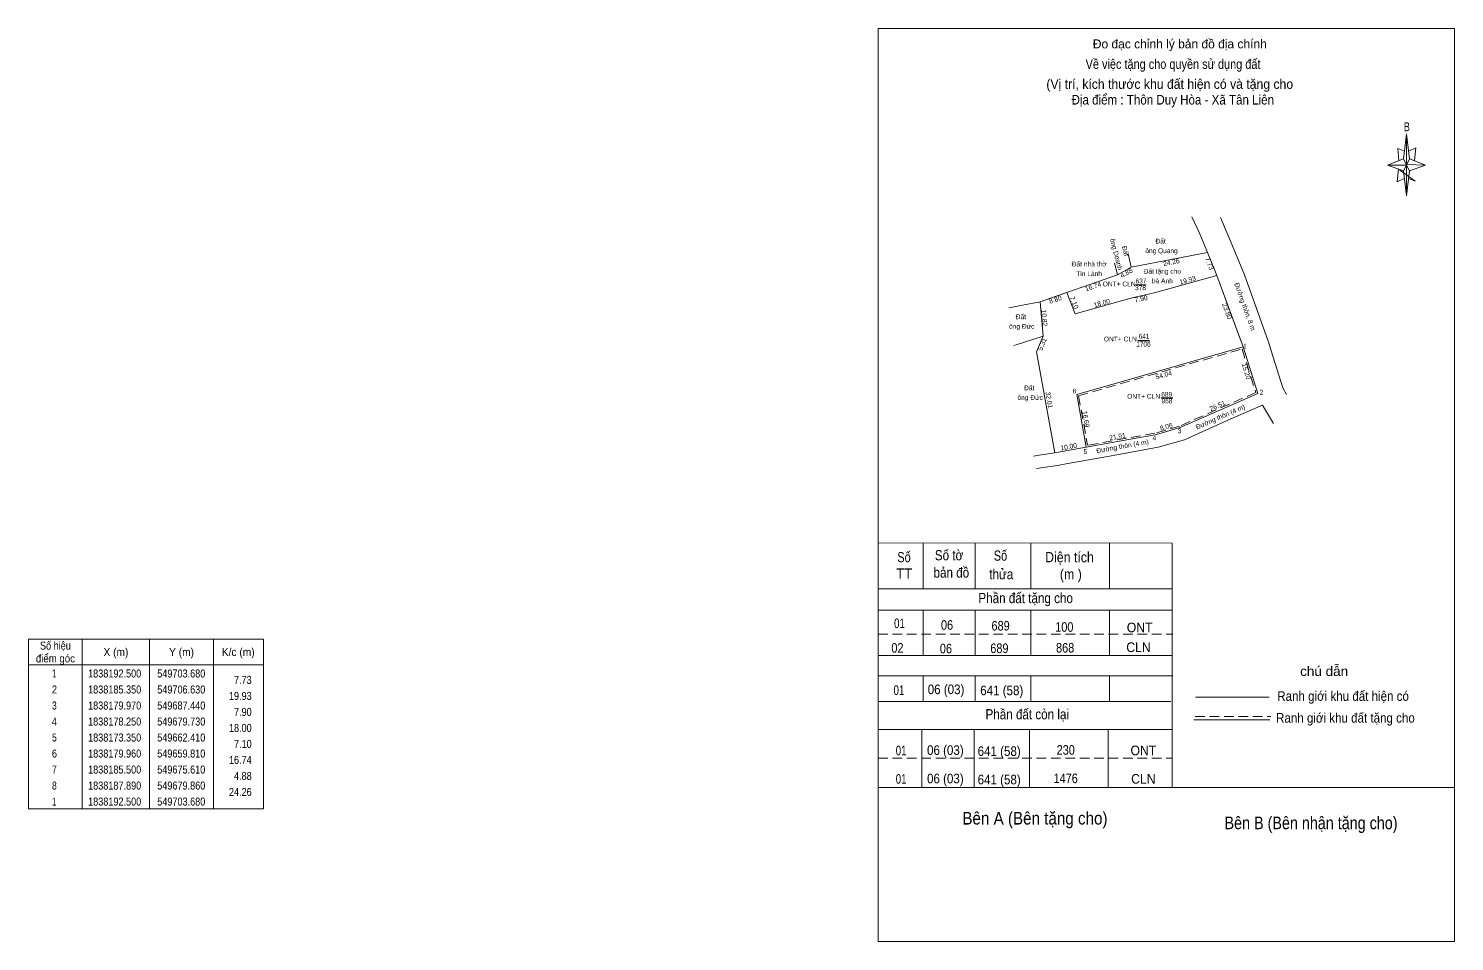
# Model space of a CAD drawing. Header units: metres. Extents: x 548102 to 550333, y 1837955 to 1838277.
# Drawn here: x 549887.9 to 550333.2, y 1837954.5 to 1838239.6 of the extents above; entities that cross this region are included whole.
import ezdxf
from ezdxf.enums import TextEntityAlignment as Align

# ---------------------------------------------------------------- set-up
doc = ezdxf.new("R2010")
doc.units = ezdxf.units.M
doc.linetypes.add('MEDIUM_DASHED', pattern=[4.5, 3, -1.5])
for name, color, linetype, lineweight in [('12', 7, 'Continuous', 13), ('15', 7, 'Continuous', 13), ('17', 7, 'Continuous', 13), ('63', 7, 'Continuous', 13)]:
    doc.layers.add(name, color=color, linetype=linetype, lineweight=lineweight)
doc.layers.add('20', color=7, linetype='Continuous')

msp = doc.modelspace()

# ---------------------------------------------------------------- linework, layer by layer
at = {"layer": '12'}
msp.add_line((550153.19, 1837954.51), (550333.19, 1837954.51), dxfattribs=at)
at = {"layer": '15'}
for p, q in [((550251.2, 1838180.82), (550253.46, 1838175.89)), ((550231.29, 1838169.25), (550232.21, 1838165.06)), ((550232.21, 1838165.06), (550256.03, 1838169.67)), ((550227.94, 1838162.76), (550227.01, 1838166.29)), ((550227.96, 1838162.67), (550227.94, 1838162.76)), ((550227.96, 1838162.67), (550228.21, 1838162.81)), ((550227.96, 1838162.67), (550228.21, 1838162.81)), ((550227.96, 1838162.67), (550228.21, 1838162.81)), ((550228.21, 1838162.81), (550232.21, 1838165.06)), ((550228.21, 1838162.81), (550232.21, 1838165.06)), ((550228.21, 1838162.81), (550232.21, 1838165.06)), ((550257.64, 1838165.77), (550258.02, 1838164.86)), ((550258.02, 1838164.86), (550258.98, 1838162.52)), ((550258.98, 1838162.53), (550262.09, 1838154.05)), ((550212.16, 1838157.13), (550221.69, 1838160.47)), ((550233.41, 1838159.62), (550236.87, 1838159.62)), ((550198.32, 1838153.24), (550195.66, 1838152.72)), ((550203.82, 1838154.31), (550198.32, 1838153.24)), ((550203.82, 1838154.31), (550204.73, 1838143.53)), ((550195.66, 1838152.72), (550194.04, 1838152.41)), ((550195.66, 1838152.72), (550194.04, 1838152.41)), ((550196.33, 1838140.86), (550204.73, 1838143.53)), ((550215.23, 1838125.31), (550267.18, 1838140.18)), ((550267.18, 1838140.18), (550268.53, 1838135.91)), ((550275.08, 1838141.75), (550275.95, 1838138.99)), ((550275.08, 1838141.75), (550275.95, 1838138.99)), ((550275.08, 1838141.75), (550275.95, 1838138.99)), ((550268.53, 1838135.91), (550268.74, 1838135.24)), ((550268.53, 1838135.91), (550268.74, 1838135.24)), ((550268.74, 1838135.24), (550271.75, 1838125.68)), ((550275.95, 1838138.99), (550279.58, 1838127.42)), ((550275.95, 1838138.99), (550279.58, 1838127.42)), ((550275.95, 1838138.99), (550279.58, 1838127.42)), ((550279.58, 1838127.42), (550280.74, 1838125.36)), ((550279.58, 1838127.42), (550280.74, 1838125.36)), ((550279.58, 1838127.42), (550280.74, 1838125.36)), ((550215.23, 1838125.31), (550218.18, 1838108.88)), ((550273.2, 1838121.95), (550276.69, 1838116.27)), ((550273.2, 1838121.95), (550276.69, 1838116.27)), ((550273.2, 1838121.95), (550276.69, 1838116.27)), ((550240.15, 1838112.87), (550247.5, 1838114.97)), ((550218.18, 1838108.88), (550211.34, 1838107.65)), ((550240.66, 1838108.85), (550228.86, 1838106.73)), ((550240.66, 1838108.85), (550228.86, 1838106.73)), ((550239.75, 1838112.75), (550240.15, 1838112.87)), ((550211.34, 1838107.65), (550208.34, 1838107.11)), ((550223.66, 1838105.8), (550212.41, 1838103.78)), ((550212.41, 1838103.78), (550209.2, 1838103.2))]:
    msp.add_line(p, q, dxfattribs=at)
at = {"layer": '15', "lineweight": 25}
for p, q in [((550234.32, 1838142.19), (550237.96, 1838142.19)), ((550234.32, 1838142.19), (550237.96, 1838142.19)), ((550241.6, 1838124.3), (550245.24, 1838124.3))]:
    msp.add_line(p, q, dxfattribs=at)
at = {"layer": '15', "linetype": 'MEDIUM_DASHED'}
for q in [(550266.85, 1838139.56), (550218.58, 1838109.46)]:
    msp.add_line((550215.8, 1838124.95), q, dxfattribs=at)
at = {"layer": '15'}
for points in [[(550260.15, 1838180.56), (550263.73, 1838171.93), (550267.57, 1838162.67)], [(550260.15, 1838180.56), (550263.73, 1838171.93), (550267.57, 1838162.67)], [(550260.15, 1838180.56), (550263.73, 1838171.93), (550267.57, 1838162.67)], [(550253.46, 1838175.89), (550254.14, 1838174.24), (550256.03, 1838169.67)], [(550253.46, 1838175.89), (550254.14, 1838174.24), (550256.03, 1838169.67)], [(550253.46, 1838175.89), (550254.14, 1838174.24), (550256.03, 1838169.67)], [(550256.03, 1838169.67), (550257.64, 1838165.77), (550258.02, 1838164.86)], [(550221.69, 1838160.47), (550227.96, 1838162.67), (550228.21, 1838162.81)], [(550232.08, 1838155.42), (550239.79, 1838157.14), (550258.98, 1838162.52)], [(550267.57, 1838162.67), (550275.02, 1838141.94), (550275.08, 1838141.75)], [(550267.57, 1838162.67), (550275.02, 1838141.94), (550275.08, 1838141.75)], [(550267.57, 1838162.67), (550275.02, 1838141.94), (550275.08, 1838141.75)], [(550203.82, 1838154.31), (550198.32, 1838153.24), (550195.66, 1838152.72)], [(550203.82, 1838154.31), (550208.76, 1838155.98), (550212.16, 1838157.13)], [(550212.16, 1838157.13), (550214.76, 1838150.52), (550232.08, 1838155.42)], [(550262.09, 1838154.05), (550264.48, 1838147.54), (550267.18, 1838140.18)], [(550195.62, 1838140.64), (550196.32, 1838140.86), (550196.33, 1838140.86)], [(550204.72, 1838143.53), (550202.69, 1838138.62), (550208.34, 1838107.11)], [(550234.88, 1838111.88), (550218.18, 1838108.88), (550215.23, 1838125.31), (550267.18, 1838140.18), (550268.53, 1838135.91)], [(550268.74, 1838135.24), (550271.75, 1838125.68), (550247.5, 1838114.97), (550240.15, 1838112.87)], [(550240.66, 1838108.85), (550248.88, 1838111.2), (550263.35, 1838117.69), (550273.2, 1838121.95)], [(550240.66, 1838108.85), (550248.88, 1838111.2), (550263.35, 1838117.69), (550273.2, 1838121.95)], [(550240.66, 1838108.85), (550248.88, 1838111.2), (550263.35, 1838117.69), (550273.2, 1838121.95)], [(550239.75, 1838112.75), (550234.88, 1838111.88), (550218.18, 1838108.88)], [(550240.66, 1838108.85), (550228.86, 1838106.73), (550223.66, 1838105.8)], [(550240.15, 1838112.87), (550239.75, 1838112.75), (550234.88, 1838111.88)], [(550201.75, 1838106.1), (550203.52, 1838106.37), (550208.34, 1838107.11)], [(550202.64, 1838102.19), (550204.72, 1838102.51), (550209.2, 1838103.2)]]:
    msp.add_lwpolyline(points, dxfattribs=at)
msp.add_lwpolyline([(550258.98, 1838162.52), (550267.18, 1838140.18), (550215.23, 1838125.31), (550218.18, 1838108.88), (550208.34, 1838107.11), (550202.69, 1838138.62), (550204.72, 1838143.53), (550203.82, 1838154.31), (550212.16, 1838157.13), (550214.76, 1838150.52), (550232.08, 1838155.42), (550239.79, 1838157.14)], close=True, dxfattribs=at)
at = {"layer": '15', "linetype": 'MEDIUM_DASHED'}
msp.add_lwpolyline([(550266.85, 1838139.56), (550271.14, 1838125.96), (550247.33, 1838115.44), (550239.61, 1838113.24), (550218.58, 1838109.46)], dxfattribs=at)
at = {"layer": '17'}
for p, q in [((550153.19, 1837954.51), (550153.19, 1838239.61)), ((550317.31, 1838198.95), (550318.23, 1838206.75)), ((550317.63, 1838201.35), (550315.51, 1838202.15)), ((550319.11, 1838198.95), (550324.11, 1838196.95)), ((550317.31, 1838195.15), (550312.31, 1838196.95)), ((550316.15, 1838195.39), (550320.91, 1838191.95)), ((550319.11, 1838195.15), (550318.23, 1838187.35)), ((550315.31, 1838191.75), (550317.51, 1838192.75)), ((550320.91, 1838191.95), (550318.83, 1838192.75)), ((550245.07, 1838078.93), (550153.35, 1838078.99)), ((550167.27, 1838078.93), (550167.27, 1838064.65)), ((550183.55, 1838078.93), (550183.55, 1838064.65)), ((550200.87, 1838078.93), (550200.87, 1838064.65)), ((550225.47, 1838078.93), (550225.47, 1838064.65)), ((550245.07, 1838078.93), (550245.07, 1838002.61)), ((550153.19, 1838064.65), (550245.07, 1838064.65)), ((550153.19, 1838057.97), (550245.07, 1838057.97)), ((550167.27, 1838057.97), (550167.27, 1838043.81)), ((550183.55, 1838057.97), (550183.55, 1838043.81)), ((550200.87, 1838057.97), (550200.87, 1838043.81)), ((550225.47, 1838057.97), (550225.47, 1838043.81)), ((550153.35, 1838043.81), (550244.95, 1838043.81)), ((550153.19, 1838037.45), (550245.27, 1838037.45)), ((550167.27, 1838037.45), (550167.27, 1838029.47)), ((550183.55, 1838037.45), (550183.55, 1838029.47)), ((550200.87, 1838037.45), (550200.87, 1838029.47)), ((550225.47, 1838037.45), (550225.47, 1838029.47)), ((550153.19, 1838029.47), (550244.63, 1838029.47)), ((550252.27, 1838030.81), (550275.27, 1838030.81)), ((550153.19, 1838020.71), (550245.07, 1838020.71)), ((550166.87, 1838020.71), (550166.87, 1838002.61)), ((550183.15, 1838020.71), (550183.15, 1838002.61)), ((550200.47, 1838020.71), (550200.47, 1838002.61)), ((550225.07, 1838020.71), (550225.07, 1838002.61)), ((550251.75, 1838023.73), (550275.55, 1838023.73)), ((550153.19, 1838002.61), (550333.19, 1838002.61))]:
    msp.add_line(p, q, dxfattribs=at)
at = {"layer": '17', "linetype": 'MEDIUM_DASHED'}
for p, q in [((550153.19, 1838050.53), (550245.19, 1838050.53)), ((550252.23, 1838024.73), (550275.83, 1838024.73)), ((550153.19, 1838011.75), (550245.07, 1838011.75))]:
    msp.add_line(p, q, dxfattribs=at)
at = {"layer": '17'}
for points in [[(550153.19, 1838239.61), (550333.19, 1838239.61), (550333.19, 1837954.51)], [(550318.91, 1838201.35), (550321.11, 1838202.35), (550320.71, 1838198.35)], [(550318.23, 1838196.95), (550317.31, 1838198.95), (550312.31, 1838196.95)], [(550318.23, 1838196.95), (550319.11, 1838195.15), (550324.11, 1838196.95)]]:
    msp.add_lwpolyline(points, dxfattribs=at)
for points in [[(550318.23, 1838206.75), (550319.11, 1838198.95), (550318.23, 1838196.95)], [(550318.23, 1838196.95), (550312.31, 1838196.95), (550317.31, 1838198.95), (550319.11, 1838195.15), (550324.11, 1838196.95), (550318.23, 1838197.15)], [(550318.23, 1838196.95), (550318.23, 1838187.35), (550317.23, 1838195.15)]]:
    msp.add_lwpolyline(points, close=True, dxfattribs=at)
at = {"layer": '63'}
for p, q in [((550315.51, 1838202.15), (550315.83, 1838198.35)), ((550315.71, 1838195.75), (550315.31, 1838191.75)), ((549904.66, 1838048.9), (549904.66, 1837995.9)), ((549925.66, 1838048.9), (549925.66, 1837995.9)), ((549945.66, 1838048.9), (549945.66, 1837995.9)), ((549887.86, 1838040.9), (549961.26, 1838040.9))]:
    msp.add_line(p, q, dxfattribs=at)
msp.add_lwpolyline([(549887.86, 1838048.9), (549961.26, 1838048.9), (549961.26, 1837995.9), (549887.86, 1837995.9)], close=True, dxfattribs=at)

# ---------------------------------------------------------------- texts
at = {"layer": '15'}
for s, rotation, width, p in [('ông Doanh', 284.674, 0.9, (550226.869, 1838168.91)), ('24.26', 10.953, 0.9, (550244.917, 1838165.881)), ('19.93', 15.661, 0.95, (550250.053, 1838160.334)), ('Đường thôn, 8 m', 289.768, 0.95, (550267.055, 1838152.504)), ('18.00', 15.797, 0.95, (550223.271, 1838153.151)), ('7.90', 12.576, 0.95, (550235.492, 1838154.484)), ('10.82', 274.772, 0.9, (550204.376, 1838149.162)), ('54.04', 15.973, 0.95, (550242.589, 1838130.708)), ('15.20', 287.493, 0.95, (550267.476, 1838132.345)), ('32.01', 280.166, 0.9, (550205.903, 1838123.477)), ('Đường thôn (4 m)', 23.388, 0.95, (550260.382, 1838117.652)), ('26.51', 23.829, 0.95, (550259.467, 1838121.099)), ('16.69', 280.179, 0.9, (550217.357, 1838117.493)), ('21.91', 10.172, 0.9, (550228.093, 1838111.473)), ('10.00', 10.197, 0.9, (550212.847, 1838108.29)), ('Đường thôn (4 m)', 10.184, 0.95, (550229.642, 1838108.433))]:
    msp.add_text(s, height=1.5, rotation=rotation, dxfattribs=dict(at, width=width)).set_placement(p, align=Align.CENTER)
for s, rotation, p in [('Đất ', 284.674, (550229.769, 1838169.675)), ('7.73', 292.42, (550255.956, 1838165.881)), ('4.88', 29.351, (550231.122, 1838162.635)), ('16.74', 19.322, (550220.567, 1838158.369)), ('8.80', 18.682, (550208.775, 1838154.264)), ('7.10', 291.472, (550213.726, 1838153.735)), ('23.80', 290.156, (550261.467, 1838151.093)), ('5.31', 67.538, (550205.161, 1838140.758)), ('8.06', 15.984, (550243.384, 1838114.562))]:
    msp.add_text(s, height=1.5, rotation=rotation, dxfattribs=at).set_placement(p, align=Align.CENTER)
for s, width, p in [('ông Quang', 0.85, (550241.7, 1838169.47)), ('Đất ', 0.95, (550241.7, 1838172.47)), ('Đất nhà thờ', 0.9, (550219.1, 1838165.31)), ('Tin Lành', 0.9, (550219.105, 1838162.31)), ('Đất tặng cho', 0.9, (550241.96, 1838163.05)), ('ONT+ CLN', 0.95, (550228.48, 1838159.09)), ('378', 0.85, (550235.14, 1838157.9)), ('637', 0.85, (550235.3, 1838160.01)), ('bà Anh', 0.9, (550241.96, 1838160.05)), ('Đất ', 0.95, (550198.05, 1838148.84)), ('ông Đức', 0.9, (550198.05, 1838145.84)), ('641', 0.8, (550236.25, 1838142.77)), ('641', 0.8, (550236.25, 1838142.77)), ('1706', 0.85, (550236.06, 1838140.29)), ('1706', 0.85, (550236.06, 1838140.29)), ('Đất ', 0.95, (550200.67, 1838126.64)), ('ông Đức', 0.9, (550200.67, 1838123.64)), ('689', 0.85, (550243.305, 1838124.62)), ('968', 0.85, (550243.4, 1838122.57))]:
    msp.add_text(s, height=1.5, dxfattribs=dict(at, width=width)).set_placement(p, align=Align.CENTER)
for s, width, p in [('ONT+ CLN', 0.95, (550233.99, 1838141.89)), ('ONT+ CLN', 0.95, (550233.99, 1838141.89)), (' 1', 0.75, (550268.28, 1838139.7)), (' 6', 0.85, (550215.07, 1838125.66)), (' 2', 0.85, (550273.47, 1838125.3)), ('ONT+ CLN', 0.95, (550241.27, 1838124)), (' 3', 0.8, (550247.87, 1838113.23)), (' 4', 0.85, (550240.05, 1838111.01)), (' 5', 0.8, (550218.49, 1838106.77))]:
    msp.add_text(s, height=1.5, dxfattribs=dict(at, width=width)).set_placement(p, align=Align.RIGHT)
at = {"layer": '17'}
msp.add_text('Đo đạc chỉnh lý bản đồ địa chính', height=2.8, dxfattribs=at).set_placement((550247.415, 1838233.41), align=Align.CENTER)
for s, height, width, p in [('Về việc tặng cho quyền sử dụng đất', 3, 0.85, (550245.3, 1838227.01)), ('B', 2.756, 0.75, (550318.33, 1838207.55)), ('Số', 3.2, 0.8, (550161.275, 1838072.93)), ('Số tờ', 3.2, 0.85, (550175.335, 1838073.53)), ('TT', 3.2, 0.95, (550161.335, 1838067.81)), ('bản đồ', 3.2, 0.85, (550176.055, 1838068.13)), ('thửa', 3.2, 0.85, (550191.655, 1838067.61)), ('(m )', 3.2, 0.9, (550213.38, 1838067.61)), ('Phần đất tặng cho', 3.2, 0.85, (550199.27, 1838060.17)), ('01', 3, 0.75, (550159.85, 1838052.37)), ('06', 3, 0.85, (550174.71, 1838051.85)), ('689', 3, 0.85, (550191.445, 1838051.61)), ('100', 3, 0.85, (550211.34, 1838051.21)), ('ONT', 3, 0.95, (550234.875, 1838051.07)), ('02', 3, 0.85, (550159.23, 1838044.69)), ('06', 3, 0.85, (550174.37, 1838044.49)), ('689', 3, 0.85, (550191.065, 1838044.57)), ('868', 3, 0.85, (550211.595, 1838044.73)), ('CLN', 3, 0.95, (550234.51, 1838044.89)), ('chú dẫn', 3, 1.05, (550292.485, 1838037.41)), ('01', 3, 0.75, (550159.69, 1838031.49)), ('06 (03)', 3, 0.9, (550174.405, 1838031.75)), ('641 (58)', 3, 0.9, (550191.8, 1838031.41)), ('Ranh giới khu đất hiện có ', 3, 0.9, (550298.9, 1838029.65)), ('Phần đất còn lại', 3.2, 0.85, (550199.77, 1838023.87)), ('Ranh giới khu đất tặng cho', 3, 0.9, (550299.135, 1838022.84)), ('01', 3, 0.75, (550160.37, 1838012.65)), ('06 (03)', 3, 0.9, (550174.185, 1838012.77)), ('641 (58)', 3, 0.9, (550191, 1838012.45)), ('230', 3, 0.85, (550211.78, 1838012.83)), ('ONT', 3, 0.95, (550236.035, 1838012.67)), ('01', 3, 0.75, (550160.37, 1838003.77)), ('06 (03)', 3, 0.9, (550174.185, 1838003.89)), ('641 (58)', 3, 0.9, (550191, 1838003.57)), ('1476', 3, 0.85, (550211.765, 1838003.95)), ('CLN', 3, 0.95, (550236.03, 1838003.79)), ('Bên A (Bên tặng cho)', 3.94, 0.9, (550202.165, 1837991.03)), ('Bên B (Bên nhận tặng cho)', 3.94, 0.85, (550288.395, 1837989.57))]:
    msp.add_text(s, height=height, dxfattribs=dict(at, width=width)).set_placement(p, align=Align.CENTER)
at = {"layer": '17', "width": 0.95}
msp.add_text('(Vị trí, kích thước khu đất hiện có và tặng cho', height=3, dxfattribs=at).set_placement((550205.73, 1838220.77))
at = {"layer": '20', "width": 0.9}
msp.add_text('Địa điểm : Thôn Duy Hòa - Xã Tân Liên', height=3, dxfattribs=at).set_placement((550245.215, 1838215.87), align=Align.CENTER)
at = {"layer": '63'}
for s, height, width, p in [('Số', 3.2, 0.8, (550191.395, 1838073.41)), ('Diện tích', 3.2, 0.9, (550212.96, 1838072.93)), ('Số hiệu', 2.5, 0.85, (549896.26, 1838045.65)), ('X (m)', 2.5, 0.95, (549915.16, 1838043.65)), ('Y (m)', 2.5, 0.95, (549935.655, 1838043.65)), ('K/c (m)', 2.5, 0.95, (549953.36, 1838043.65)), ('điểm góc', 2.5, 0.9, (549896.26, 1838041.65)), (' 1', 2.5, 0.75, (549895.555, 1838036.95)), ('1838192.500', 2.5, 0.85, (549914.76, 1838036.95)), ('549703.680', 2.5, 0.85, (549935.565, 1838036.95)), (' 2', 2.5, 0.85, (549895.56, 1838031.95)), ('1838185.350', 2.5, 0.85, (549914.76, 1838031.95)), ('549706.630', 2.5, 0.85, (549935.565, 1838031.95)), (' 3', 2.5, 0.8, (549895.56, 1838026.95)), ('1838179.970', 2.5, 0.85, (549914.76, 1838026.95)), ('549687.440', 2.5, 0.85, (549935.565, 1838026.95)), (' 4', 2.5, 0.85, (549895.555, 1838021.95)), ('1838178.250', 2.5, 0.85, (549914.76, 1838021.95)), ('549679.730', 2.5, 0.85, (549935.565, 1838021.95)), (' 5', 2.5, 0.8, (549895.56, 1838016.95)), ('1838173.350', 2.5, 0.85, (549914.76, 1838016.95)), ('549662.410', 2.5, 0.85, (549935.565, 1838016.95)), (' 6', 2.5, 0.85, (549895.56, 1838011.95)), ('1838179.960', 2.5, 0.85, (549914.76, 1838011.95)), ('549659.810', 2.5, 0.85, (549935.565, 1838011.95)), (' 7', 2.5, 0.8, (549895.56, 1838006.95)), ('1838185.500', 2.5, 0.85, (549914.76, 1838006.95)), ('549675.610', 2.5, 0.85, (549935.565, 1838006.95)), (' 8', 2.5, 0.8, (549895.56, 1838001.95)), ('1838187.890', 2.5, 0.85, (549914.76, 1838001.95)), ('549679.860', 2.5, 0.85, (549935.565, 1838001.95)), (' 1', 2.5, 0.75, (549895.555, 1837996.95)), ('1838192.500', 2.5, 0.85, (549914.76, 1837996.95)), ('549703.680', 2.5, 0.85, (549935.565, 1837996.95))]:
    msp.add_text(s, height=height, dxfattribs=dict(at, width=width)).set_placement(p, align=Align.CENTER)
at = {"layer": '63', "width": 0.85}
for s, p in [('7.73', (549957.56, 1838034.95)), ('19.93', (549957.56, 1838029.95)), ('7.90', (549957.56, 1838024.95)), ('18.00', (549957.56, 1838019.95)), ('7.10', (549957.56, 1838014.95)), ('16.74', (549957.56, 1838009.95)), ('4.88', (549957.56, 1838004.95)), ('24.26', (549957.56, 1837999.95))]:
    msp.add_text(s, height=2.5, dxfattribs=at).set_placement(p, align=Align.RIGHT)

doc.saveas('drawing.dxf')
